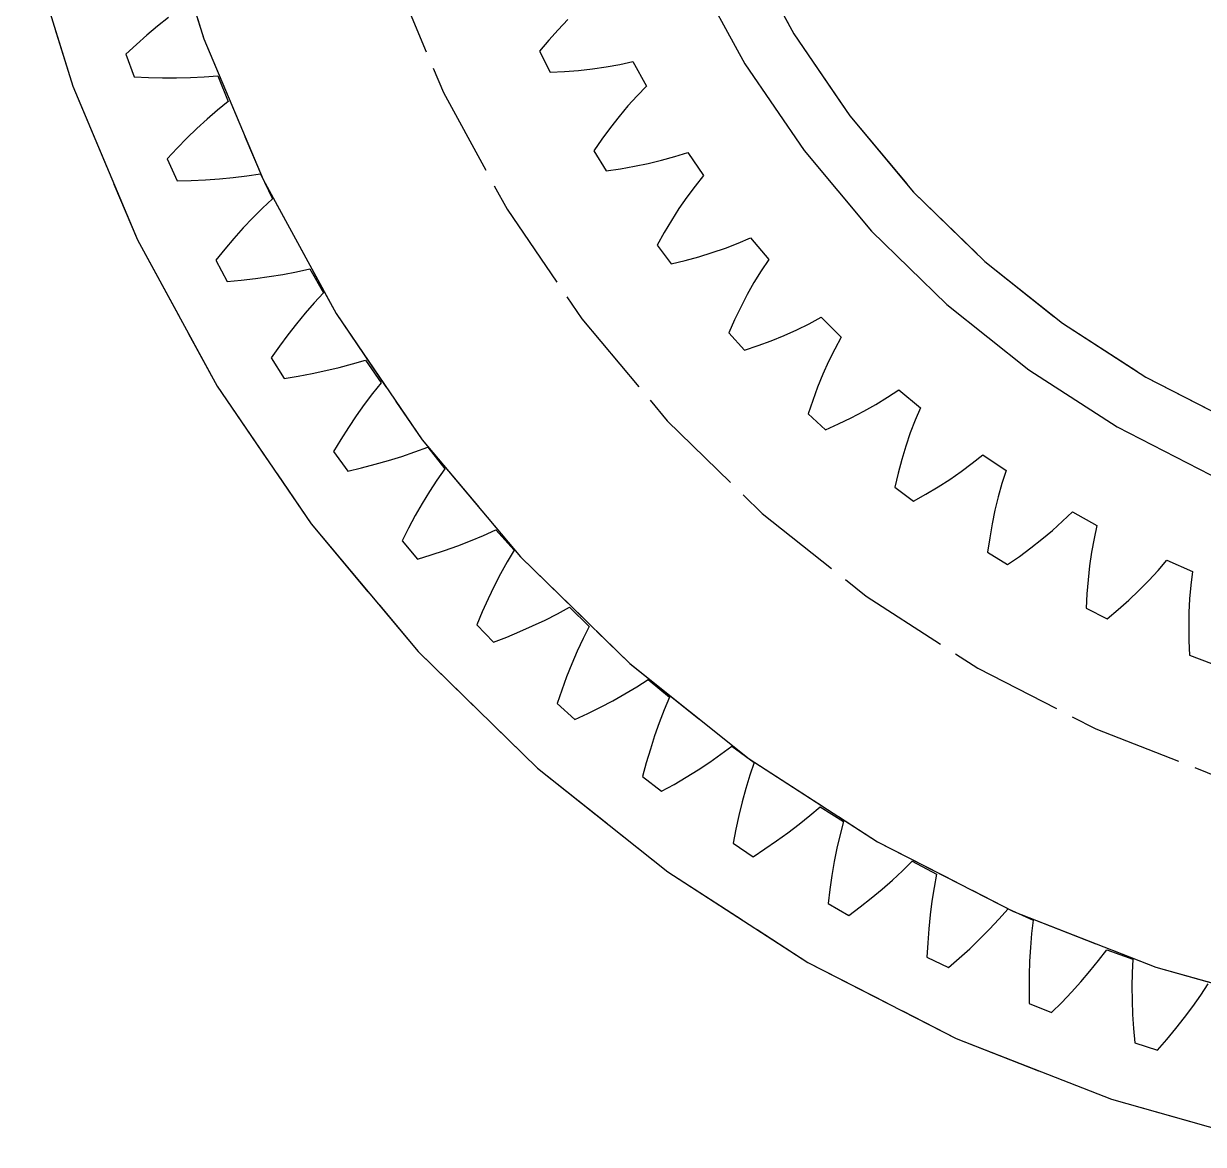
# Model space of a CAD drawing. Header units: millimetres. Extents: x -31 to 149, y -20 to 140.
# Drawn here: x -23.26 to -6.32, y 91.39 to 107.48 of the extents above; entities that cross this region are included whole.
import ezdxf

# ---------------------------------------------------------------- set-up
doc = ezdxf.new("R2010")
doc.units = ezdxf.units.MM
doc.linetypes.add('DASHED', pattern=[1.524, 1.27, -0.254])
doc.layers.add('HIDDEN', color=8, linetype='DASHED')
doc.layers.add('VISIBLE', color=7, linetype='CONTINUOUS')

msp = doc.modelspace()

# ---------------------------------------------------------------- linework, layer by layer
at = {"layer": 'HIDDEN'}
for points in [[(-21.3197, 109.36388), (-20.67324, 107.2681), (-19.82132, 105.2471), (-18.7724, 103.32097), (-17.53692, 101.50884), (-16.12714, 99.82874), (-14.55709, 98.29735), (-12.84236, 96.9299), (-11, 95.73998), (-9.04832, 94.73941), (-7.00671, 93.93814), (-4.89546, 93.34413)], [(-21.3197, 109.36388), (-20.67324, 107.2681), (-19.82132, 105.2471), (-18.7724, 103.32097), (-17.53692, 101.50884), (-16.12714, 99.82874), (-14.55709, 98.29735), (-12.84236, 96.9299), (-11, 95.73998), (-9.04832, 94.73941), (-7.00671, 93.93814), (-4.89546, 93.34413)], [(-21.3197, 109.36388), (-20.67324, 107.2681), (-19.82132, 105.2471), (-18.7724, 103.32097), (-17.53692, 101.50884), (-16.12714, 99.82874), (-14.55709, 98.29735), (-12.84236, 96.9299), (-11, 95.73998), (-9.04832, 94.73941), (-7.00671, 93.93814), (-4.89546, 93.34413)], [(-23.25785, 108.87036), (-22.55262, 106.58406), (-21.62325, 104.37933), (-20.47898, 102.2781), (-19.13118, 100.30123), (-17.59324, 98.46839), (-15.88046, 96.79779), (-14.00985, 95.30603), (-12, 94.00793), (-9.87089, 92.9164), (-7.64368, 92.04228), (-5.3405, 91.39427)], [(-23.25785, 108.87036), (-22.55262, 106.58406), (-21.62325, 104.37933), (-20.47898, 102.2781), (-19.13118, 100.30123), (-17.59324, 98.46839), (-15.88046, 96.79779), (-14.00985, 95.30603), (-12, 94.00793), (-9.87089, 92.9164), (-7.64368, 92.04228), (-5.3405, 91.39427)], [(-23.25785, 108.87036), (-22.55262, 106.58406), (-21.62325, 104.37933), (-20.47898, 102.2781), (-19.13118, 100.30123), (-17.59324, 98.46839), (-15.88046, 96.79779), (-14.00985, 95.30603), (-12, 94.00793), (-9.87089, 92.9164), (-7.64368, 92.04228), (-5.3405, 91.39427)], [(-12.88385, 108.588), (-12.20206, 107.33602), (-11.39899, 106.15814), (-10.48264, 105.06607), (-9.46211, 104.07067), (-8.34753, 103.18183), (-7.15, 102.40838), (-5.88141, 101.75801), (-4.55436, 101.23718), (-3.18205, 100.85107), (-1.77811, 100.60352), (-0.35651, 100.49699), (1.06864, 100.53253), (2.48317, 100.70979), (3.87302, 101.02701), (5.22438, 101.48105), (6.52381, 102.06737), (7.75841, 102.78017), (8.9159, 103.61235), (9.98479, 104.55564), (10.95444, 105.60068), (11.81521, 106.73706), (12.55857, 107.95351)], [(-17.97162, 108.25141), (-17.23103, 106.49451), (-16.31919, 104.82009), (-15.24516, 103.24478), (-14.01962, 101.78424), (-12.65474, 100.45297), (-11.1641, 99.26423), (-9.5625, 98.2298), (-7.86587, 97.35999), (-6.09106, 96.66343)], [(-17.97162, 108.25141), (-17.23103, 106.49451), (-16.31919, 104.82009), (-15.24516, 103.24478), (-14.01962, 101.78424), (-12.65474, 100.45297), (-11.1641, 99.26423), (-9.5625, 98.2298), (-7.86587, 97.35999), (-6.09106, 96.66343)], [(-21.17839, 107.57336), (-21.33392, 107.44882)], [(-21.17839, 107.57336), (-21.33392, 107.44882)], [(-15.44615, 107.54371), (-15.58438, 107.3973)], [(-15.44615, 107.54371), (-15.58438, 107.3973)], [(-21.33392, 107.44882), (-21.48751, 107.3193)], [(-21.33392, 107.44882), (-21.48751, 107.3193)], [(-15.58438, 107.3973), (-15.71945, 107.24501)], [(-15.58438, 107.3973), (-15.71945, 107.24501)], [(-21.48751, 107.3193), (-21.63919, 107.18501)], [(-21.48751, 107.3193), (-21.63919, 107.18501)], [(-15.71945, 107.24501), (-15.85142, 107.08714)], [(-15.71945, 107.24501), (-15.85142, 107.08714)], [(-21.63919, 107.18501), (-21.78897, 107.04617)], [(-21.63919, 107.18501), (-21.78897, 107.04617)], [(-21.78897, 107.04617), (-21.67059, 106.72093)], [(-21.78897, 107.04617), (-21.67059, 106.72093)], [(-15.85142, 107.08714), (-15.70166, 106.78638)], [(-15.85142, 107.08714), (-15.70166, 106.78638)], [(-15.09307, 106.83465), (-14.89596, 106.8631)], [(-15.09307, 106.83465), (-14.89596, 106.8631)], [(-14.89596, 106.8631), (-14.70218, 106.89833)], [(-14.89596, 106.8631), (-14.70218, 106.89833)], [(-14.70218, 106.89833), (-14.51215, 106.94095)], [(-14.70218, 106.89833), (-14.51215, 106.94095)], [(-14.51215, 106.94095), (-14.31522, 106.58739)], [(-14.51215, 106.94095), (-14.31522, 106.58739)], [(-21.67059, 106.72093), (-21.4666, 106.71084)], [(-21.67059, 106.72093), (-21.4666, 106.71084)], [(-21.4666, 106.71084), (-21.2641, 106.70547)], [(-21.4666, 106.71084), (-21.2641, 106.70547)], [(-21.2641, 106.70547), (-21.06318, 106.70498)], [(-21.2641, 106.70547), (-21.06318, 106.70498)], [(-21.06318, 106.70498), (-20.86399, 106.70955)], [(-21.06318, 106.70498), (-20.86399, 106.70955)], [(-20.86399, 106.70955), (-20.66665, 106.71945)], [(-20.86399, 106.70955), (-20.66665, 106.71945)], [(-20.66665, 106.71945), (-20.47134, 106.73499)], [(-20.66665, 106.71945), (-20.47134, 106.73499)], [(-20.47134, 106.73499), (-20.3231, 106.36807)], [(-20.47134, 106.73499), (-20.3231, 106.36807)], [(-15.70166, 106.78638), (-15.49615, 106.79655)], [(-15.70166, 106.78638), (-15.49615, 106.79655)], [(-15.49615, 106.79655), (-15.29322, 106.81256)], [(-15.49615, 106.79655), (-15.29322, 106.81256)], [(-15.29322, 106.81256), (-15.09307, 106.83465)], [(-15.29322, 106.81256), (-15.09307, 106.83465)], [(-14.31522, 106.58739), (-14.45149, 106.44826)], [(-14.31522, 106.58739), (-14.45149, 106.44826)], [(-20.3231, 106.36807), (-20.47438, 106.24358)], [(-20.3231, 106.36807), (-20.47438, 106.24358)], [(-14.45149, 106.44826), (-14.58346, 106.30206)], [(-14.45149, 106.44826), (-14.58346, 106.30206)], [(-20.47438, 106.24358), (-20.62321, 106.11361)], [(-20.47438, 106.24358), (-20.62321, 106.11361)], [(-14.58346, 106.30206), (-14.71142, 106.14944)], [(-14.58346, 106.30206), (-14.71142, 106.14944)], [(-20.62321, 106.11361), (-20.76968, 105.97853)], [(-20.62321, 106.11361), (-20.76968, 105.97853)], [(-14.71142, 106.14944), (-14.83555, 105.9909)], [(-14.71142, 106.14944), (-14.83555, 105.9909)], [(-20.91386, 105.83861), (-21.0558, 105.69407)], [(-20.91386, 105.83861), (-21.0558, 105.69407)], [(-20.76968, 105.97853), (-20.91386, 105.83861)], [(-20.76968, 105.97853), (-20.91386, 105.83861)], [(-14.83555, 105.9909), (-14.956, 105.8268)], [(-14.83555, 105.9909), (-14.956, 105.8268)], [(-21.0558, 105.69407), (-21.19554, 105.54511)], [(-21.0558, 105.69407), (-21.19554, 105.54511)], [(-14.956, 105.8268), (-15.07283, 105.65743)], [(-14.956, 105.8268), (-15.07283, 105.65743)], [(-21.19554, 105.54511), (-21.05476, 105.22892)], [(-21.19554, 105.54511), (-21.05476, 105.22892)], [(-15.07283, 105.65743), (-14.89596, 105.37176)], [(-15.07283, 105.65743), (-14.89596, 105.37176)], [(-14.29443, 105.47598), (-14.10078, 105.5225)], [(-14.29443, 105.47598), (-14.10078, 105.5225)], [(-14.10078, 105.5225), (-13.91108, 105.57546)], [(-14.10078, 105.5225), (-13.91108, 105.57546)], [(-13.91108, 105.57546), (-13.72579, 105.63543)], [(-13.91108, 105.57546), (-13.72579, 105.63543)], [(-13.72579, 105.63543), (-13.49708, 105.30155)], [(-13.72579, 105.63543), (-13.49708, 105.30155)], [(-14.89596, 105.37176), (-14.69226, 105.40085)], [(-14.89596, 105.37176), (-14.69226, 105.40085)], [(-14.69226, 105.40085), (-14.49168, 105.43552)], [(-14.69226, 105.40085), (-14.49168, 105.43552)], [(-14.49168, 105.43552), (-14.29443, 105.47598)], [(-14.49168, 105.43552), (-14.29443, 105.47598)], [(-21.05476, 105.22892), (-20.85056, 105.23309)], [(-21.05476, 105.22892), (-20.85056, 105.23309)], [(-20.85056, 105.23309), (-20.64817, 105.24186)], [(-20.85056, 105.23309), (-20.64817, 105.24186)], [(-20.64817, 105.24186), (-20.44772, 105.25538)], [(-20.64817, 105.24186), (-20.44772, 105.25538)], [(-20.44772, 105.25538), (-20.24932, 105.27384)], [(-20.44772, 105.25538), (-20.24932, 105.27384)], [(-20.24932, 105.27384), (-20.05315, 105.29748)], [(-20.24932, 105.27384), (-20.05315, 105.29748)], [(-20.05315, 105.29748), (-19.85941, 105.3266)], [(-20.05315, 105.29748), (-19.85941, 105.3266)], [(-19.85941, 105.3266), (-19.68593, 104.97093)], [(-19.85941, 105.3266), (-19.68593, 104.97093)], [(-13.49708, 105.30155), (-13.61993, 105.15044)], [(-13.49708, 105.30155), (-13.61993, 105.15044)], [(-13.73785, 104.99268), (-13.85118, 104.82892)], [(-13.73785, 104.99268), (-13.85118, 104.82892)], [(-13.61993, 105.15044), (-13.73785, 104.99268)], [(-13.61993, 105.15044), (-13.73785, 104.99268)], [(-19.82816, 104.83618), (-19.96756, 104.69615)], [(-19.82816, 104.83618), (-19.96756, 104.69615)], [(-19.68593, 104.97093), (-19.82816, 104.83618)], [(-19.68593, 104.97093), (-19.82816, 104.83618)], [(-13.85118, 104.82892), (-13.96016, 104.6596)], [(-13.85118, 104.82892), (-13.96016, 104.6596)], [(-19.96756, 104.69615), (-20.10425, 104.55118)], [(-19.96756, 104.69615), (-20.10425, 104.55118)], [(-13.96016, 104.6596), (-14.06495, 104.48508)], [(-13.96016, 104.6596), (-14.06495, 104.48508)], [(-20.10425, 104.55118), (-20.23832, 104.40154)], [(-20.10425, 104.55118), (-20.23832, 104.40154)], [(-14.06495, 104.48508), (-14.16565, 104.30565)], [(-14.06495, 104.48508), (-14.16565, 104.30565)], [(-20.23832, 104.40154), (-20.36983, 104.24746)], [(-20.23832, 104.40154), (-20.36983, 104.24746)], [(-13.18529, 104.26099), (-13.00129, 104.33123)], [(-13.18529, 104.26099), (-13.00129, 104.33123)], [(-13.00129, 104.33123), (-12.82233, 104.40804)], [(-13.00129, 104.33123), (-12.82233, 104.40804)], [(-12.82233, 104.40804), (-12.56378, 104.09668)], [(-12.82233, 104.40804), (-12.56378, 104.09668)], [(-20.36983, 104.24746), (-20.49884, 104.08911)], [(-20.36983, 104.24746), (-20.49884, 104.08911)], [(-14.16565, 104.30565), (-13.96318, 104.03753)], [(-14.16565, 104.30565), (-13.96318, 104.03753)], [(-13.5665, 104.13832), (-13.37382, 104.1968)], [(-13.5665, 104.13832), (-13.37382, 104.1968)], [(-13.37382, 104.1968), (-13.18529, 104.26099)], [(-13.37382, 104.1968), (-13.18529, 104.26099)], [(-20.49884, 104.08911), (-20.33635, 103.78351)], [(-20.49884, 104.08911), (-20.33635, 103.78351)], [(-13.96318, 104.03753), (-13.76303, 104.08529)], [(-13.96318, 104.03753), (-13.76303, 104.08529)], [(-13.76303, 104.08529), (-13.5665, 104.13832)], [(-13.76303, 104.08529), (-13.5665, 104.13832)], [(-12.56378, 104.09668), (-12.67217, 103.93488)], [(-12.56378, 104.09668), (-12.67217, 103.93488)], [(-20.13294, 103.80192), (-19.93165, 103.82478)], [(-20.13294, 103.80192), (-19.93165, 103.82478)], [(-19.93165, 103.82478), (-19.73263, 103.85226)], [(-19.93165, 103.82478), (-19.73263, 103.85226)], [(-19.73263, 103.85226), (-19.536, 103.88451)], [(-19.73263, 103.85226), (-19.536, 103.88451)], [(-19.536, 103.88451), (-19.34196, 103.92177)], [(-19.536, 103.88451), (-19.34196, 103.92177)], [(-19.34196, 103.92177), (-19.15072, 103.96434)], [(-19.34196, 103.92177), (-19.15072, 103.96434)], [(-19.15072, 103.96434), (-18.95286, 103.62163)], [(-19.15072, 103.96434), (-18.95286, 103.62163)], [(-12.67217, 103.93488), (-12.77503, 103.76692)], [(-12.67217, 103.93488), (-12.77503, 103.76692)], [(-20.33635, 103.78351), (-20.13294, 103.80192)], [(-20.33635, 103.78351), (-20.13294, 103.80192)], [(-12.77503, 103.76692), (-12.87276, 103.59339)], [(-12.77503, 103.76692), (-12.87276, 103.59339)], [(-19.08534, 103.47729), (-19.21463, 103.32788)], [(-19.08534, 103.47729), (-19.21463, 103.32788)], [(-18.95286, 103.62163), (-19.08534, 103.47729)], [(-18.95286, 103.62163), (-19.08534, 103.47729)], [(-12.87276, 103.59339), (-12.96565, 103.41474)], [(-12.87276, 103.59339), (-12.96565, 103.41474)], [(-19.21463, 103.32788), (-19.34088, 103.17373)], [(-19.21463, 103.32788), (-19.34088, 103.17373)], [(-12.96565, 103.41474), (-13.05389, 103.2313)], [(-12.96565, 103.41474), (-13.05389, 103.2313)], [(-19.34088, 103.17373), (-19.46418, 103.0151)], [(-19.34088, 103.17373), (-19.46418, 103.0151)], [(-13.05389, 103.2313), (-13.13762, 103.04334)], [(-13.05389, 103.2313), (-13.13762, 103.04334)], [(-12.15732, 103.08933), (-11.98058, 103.17625)], [(-12.15732, 103.08933), (-11.98058, 103.17625)], [(-11.98058, 103.17625), (-11.80947, 103.26924)], [(-11.98058, 103.17625), (-11.80947, 103.26924)], [(-11.80947, 103.26924), (-11.5233, 102.98307)], [(-11.80947, 103.26924), (-11.5233, 102.98307)], [(-19.46418, 103.0151), (-19.58463, 102.85222)], [(-19.46418, 103.0151), (-19.58463, 102.85222)], [(-13.13762, 103.04334), (-12.91126, 102.79505)], [(-13.13762, 103.04334), (-12.91126, 102.79505)], [(-12.52558, 102.93201), (-12.33912, 103.00802)], [(-12.52558, 102.93201), (-12.33912, 103.00802)], [(-12.33912, 103.00802), (-12.15732, 103.08933)], [(-12.33912, 103.00802), (-12.15732, 103.08933)], [(-11.5233, 102.98307), (-11.61629, 102.81196)], [(-11.5233, 102.98307), (-11.61629, 102.81196)], [(-19.58463, 102.85222), (-19.70227, 102.68526)], [(-19.58463, 102.85222), (-19.70227, 102.68526)], [(-12.91126, 102.79505), (-12.71638, 102.86107)], [(-12.91126, 102.79505), (-12.71638, 102.86107)], [(-12.71638, 102.86107), (-12.52558, 102.93201)], [(-12.71638, 102.86107), (-12.52558, 102.93201)], [(-11.61629, 102.81196), (-11.70321, 102.63522)], [(-11.61629, 102.81196), (-11.70321, 102.63522)], [(-19.70227, 102.68526), (-19.51886, 102.39174)], [(-19.70227, 102.68526), (-19.51886, 102.39174)], [(-18.53654, 102.59902), (-18.34873, 102.65483)], [(-18.53654, 102.59902), (-18.34873, 102.65483)], [(-18.34873, 102.65483), (-18.12744, 102.32676)], [(-18.34873, 102.65483), (-18.12744, 102.32676)], [(-11.70321, 102.63522), (-11.78452, 102.45342)], [(-11.70321, 102.63522), (-11.78452, 102.45342)], [(-19.31723, 102.42429), (-19.11803, 102.46114)], [(-19.31723, 102.42429), (-19.11803, 102.46114)], [(-19.11803, 102.46114), (-18.9214, 102.50243)], [(-19.11803, 102.46114), (-18.9214, 102.50243)], [(-18.9214, 102.50243), (-18.72751, 102.54832)], [(-18.9214, 102.50243), (-18.72751, 102.54832)], [(-18.72751, 102.54832), (-18.53654, 102.59902)], [(-18.72751, 102.54832), (-18.53654, 102.59902)], [(-11.78452, 102.45342), (-11.86054, 102.26696)], [(-11.78452, 102.45342), (-11.86054, 102.26696)], [(-19.51886, 102.39174), (-19.31723, 102.42429)], [(-19.51886, 102.39174), (-19.31723, 102.42429)], [(-18.12744, 102.32676), (-18.24954, 102.17353)], [(-18.12744, 102.32676), (-18.24954, 102.17353)], [(-18.24954, 102.17353), (-18.36809, 102.01546)], [(-18.24954, 102.17353), (-18.36809, 102.01546)], [(-11.86054, 102.26696), (-11.93147, 102.07616)], [(-11.86054, 102.26696), (-11.93147, 102.07616)], [(-11.02562, 102.01751), (-10.85766, 102.12037)], [(-11.02562, 102.01751), (-10.85766, 102.12037)], [(-10.85766, 102.12037), (-10.69586, 102.22876)], [(-10.85766, 102.12037), (-10.69586, 102.22876)], [(-10.69586, 102.22876), (-10.3845, 101.97021)], [(-10.69586, 102.22876), (-10.3845, 101.97021)], [(-18.36809, 102.01546), (-18.48328, 101.85288)], [(-18.36809, 102.01546), (-18.48328, 101.85288)], [(-11.93147, 102.07616), (-11.99749, 101.88128)], [(-11.93147, 102.07616), (-11.99749, 101.88128)], [(-11.19915, 101.91978), (-11.02562, 102.01751)], [(-11.19915, 101.91978), (-11.02562, 102.01751)], [(-10.3845, 101.97021), (-10.46131, 101.79125)], [(-10.3845, 101.97021), (-10.46131, 101.79125)], [(-18.48328, 101.85288), (-18.59522, 101.68604)], [(-18.48328, 101.85288), (-18.59522, 101.68604)], [(-11.99749, 101.88128), (-11.7492, 101.65492)], [(-11.99749, 101.88128), (-11.7492, 101.65492)], [(-11.56124, 101.73865), (-11.3778, 101.82689)], [(-11.56124, 101.73865), (-11.3778, 101.82689)], [(-11.3778, 101.82689), (-11.19915, 101.91978)], [(-11.3778, 101.82689), (-11.19915, 101.91978)], [(-10.46131, 101.79125), (-10.53155, 101.60725)], [(-10.46131, 101.79125), (-10.53155, 101.60725)], [(-18.59522, 101.68604), (-18.704, 101.51515)], [(-18.59522, 101.68604), (-18.704, 101.51515)], [(-11.7492, 101.65492), (-11.56124, 101.73865)], [(-11.7492, 101.65492), (-11.56124, 101.73865)], [(-10.53155, 101.60725), (-10.59574, 101.41872)], [(-10.53155, 101.60725), (-10.59574, 101.41872)], [(-18.704, 101.51515), (-18.80971, 101.34039)], [(-18.704, 101.51515), (-18.80971, 101.34039)], [(-18.80971, 101.34039), (-18.60627, 101.06038)], [(-18.80971, 101.34039), (-18.60627, 101.06038)], [(-18.018, 101.21247), (-17.82778, 101.27178)], [(-18.018, 101.21247), (-17.82778, 101.27178)], [(-17.82778, 101.27178), (-17.64081, 101.33568)], [(-17.82778, 101.27178), (-17.64081, 101.33568)], [(-17.64081, 101.33568), (-17.45735, 101.40446)], [(-17.64081, 101.33568), (-17.45735, 101.40446)], [(-17.45735, 101.40446), (-17.21372, 101.09262)], [(-17.45735, 101.40446), (-17.21372, 101.09262)], [(-10.59574, 101.41872), (-10.65423, 101.22604)], [(-10.59574, 101.41872), (-10.65423, 101.22604)], [(-9.6421, 101.17261), (-9.49099, 101.29546)], [(-9.6421, 101.17261), (-9.49099, 101.29546)], [(-9.49099, 101.29546), (-9.15711, 101.06675)], [(-9.49099, 101.29546), (-9.15711, 101.06675)], [(-18.60627, 101.06038), (-18.40741, 101.10692)], [(-18.60627, 101.06038), (-18.40741, 101.10692)], [(-18.40741, 101.10692), (-18.21126, 101.15757)], [(-18.40741, 101.10692), (-18.21126, 101.15757)], [(-18.21126, 101.15757), (-18.018, 101.21247)], [(-18.21126, 101.15757), (-18.018, 101.21247)], [(-10.65423, 101.22604), (-10.70725, 101.02951)], [(-10.65423, 101.22604), (-10.70725, 101.02951)], [(-9.79986, 101.05469), (-9.6421, 101.17261)], [(-9.79986, 101.05469), (-9.6421, 101.17261)], [(-17.32483, 100.93125), (-17.43207, 100.76529)], [(-17.32483, 100.93125), (-17.43207, 100.76529)], [(-17.21372, 101.09262), (-17.32483, 100.93125)], [(-17.21372, 101.09262), (-17.32483, 100.93125)], [(-10.70725, 101.02951), (-10.75501, 100.82936)], [(-10.70725, 101.02951), (-10.75501, 100.82936)], [(-10.13294, 100.83238), (-9.96362, 100.94136)], [(-10.13294, 100.83238), (-9.96362, 100.94136)], [(-9.96362, 100.94136), (-9.79986, 101.05469)], [(-9.96362, 100.94136), (-9.79986, 101.05469)], [(-9.15711, 101.06675), (-9.21708, 100.88146)], [(-9.15711, 101.06675), (-9.21708, 100.88146)], [(-17.43207, 100.76529), (-17.53563, 100.59507)], [(-17.43207, 100.76529), (-17.53563, 100.59507)], [(-10.75501, 100.82936), (-10.48689, 100.62689)], [(-10.75501, 100.82936), (-10.48689, 100.62689)], [(-10.30746, 100.7276), (-10.13294, 100.83238)], [(-10.30746, 100.7276), (-10.13294, 100.83238)], [(-9.21708, 100.88146), (-9.27004, 100.69176)], [(-9.21708, 100.88146), (-9.27004, 100.69176)], [(-17.53563, 100.59507), (-17.63566, 100.42083)], [(-17.53563, 100.59507), (-17.63566, 100.42083)], [(-10.48689, 100.62689), (-10.30746, 100.7276)], [(-10.48689, 100.62689), (-10.30746, 100.7276)], [(-9.27004, 100.69176), (-9.31656, 100.49812)], [(-9.27004, 100.69176), (-9.31656, 100.49812)], [(-17.63566, 100.42083), (-17.73226, 100.24277)], [(-17.63566, 100.42083), (-17.73226, 100.24277)], [(-9.31656, 100.49812), (-9.35702, 100.30086)], [(-9.31656, 100.49812), (-9.35702, 100.30086)], [(-8.34428, 100.34105), (-8.20515, 100.47732)], [(-8.34428, 100.34105), (-8.20515, 100.47732)], [(-8.20515, 100.47732), (-7.85159, 100.28039)], [(-8.20515, 100.47732), (-7.85159, 100.28039)], [(-9.35702, 100.30086), (-9.39169, 100.10028)], [(-9.35702, 100.30086), (-9.39169, 100.10028)], [(-8.49049, 100.20908), (-8.34428, 100.34105)], [(-8.49049, 100.20908), (-8.34428, 100.34105)], [(-7.85159, 100.28039), (-7.89421, 100.09036)], [(-7.85159, 100.28039), (-7.89421, 100.09036)], [(-17.73226, 100.24277), (-17.82552, 100.06106)], [(-17.73226, 100.24277), (-17.82552, 100.06106)], [(-16.84119, 100.06111), (-16.65913, 100.1379)], [(-16.84119, 100.06111), (-16.65913, 100.1379)], [(-16.65913, 100.1379), (-16.48092, 100.2193)], [(-16.65913, 100.1379), (-16.48092, 100.2193)], [(-16.48092, 100.2193), (-16.21613, 99.92522)], [(-16.48092, 100.2193), (-16.21613, 99.92522)], [(-9.39169, 100.10028), (-9.42078, 99.89658)], [(-9.39169, 100.10028), (-9.42078, 99.89658)], [(-8.80164, 99.95699), (-8.6431, 100.08112)], [(-8.80164, 99.95699), (-8.6431, 100.08112)], [(-8.6431, 100.08112), (-8.49049, 100.20908)], [(-8.6431, 100.08112), (-8.49049, 100.20908)], [(-7.89421, 100.09036), (-7.92944, 99.89658)], [(-7.89421, 100.09036), (-7.92944, 99.89658)], [(-17.82552, 100.06106), (-17.60304, 99.79592)], [(-17.82552, 100.06106), (-17.60304, 99.79592)], [(-17.4079, 99.85622), (-17.21578, 99.92043)], [(-17.4079, 99.85622), (-17.21578, 99.92043)], [(-17.21578, 99.92043), (-17.02681, 99.98868)], [(-17.21578, 99.92043), (-17.02681, 99.98868)], [(-17.02681, 99.98868), (-16.84119, 100.06111)], [(-17.02681, 99.98868), (-16.84119, 100.06111)], [(-16.21613, 99.92522), (-16.31571, 99.75649)], [(-16.21613, 99.92522), (-16.31571, 99.75649)], [(-8.96574, 99.83654), (-8.80164, 99.95699)], [(-8.96574, 99.83654), (-8.80164, 99.95699)], [(-17.60304, 99.79592), (-17.4079, 99.85622)], [(-17.60304, 99.79592), (-17.4079, 99.85622)], [(-16.31571, 99.75649), (-16.41111, 99.58346)], [(-16.31571, 99.75649), (-16.41111, 99.58346)], [(-9.42078, 99.89658), (-9.13511, 99.71971)], [(-9.42078, 99.89658), (-9.13511, 99.71971)], [(-9.13511, 99.71971), (-8.96574, 99.83654)], [(-9.13511, 99.71971), (-8.96574, 99.83654)], [(-7.92944, 99.89658), (-7.9579, 99.69947)], [(-7.92944, 99.89658), (-7.9579, 99.69947)], [(-6.97527, 99.63278), (-6.84931, 99.78131)], [(-6.97527, 99.63278), (-6.84931, 99.78131)], [(-6.84931, 99.78131), (-6.47908, 99.61784)], [(-6.84931, 99.78131), (-6.47908, 99.61784)], [(-16.41111, 99.58346), (-16.50255, 99.40643)], [(-16.41111, 99.58346), (-16.50255, 99.40643)], [(-7.9579, 99.69947), (-7.97998, 99.49932)], [(-7.9579, 99.69947), (-7.97998, 99.49932)], [(-7.10867, 99.48789), (-6.97527, 99.63278)], [(-7.10867, 99.48789), (-6.97527, 99.63278)], [(-6.47908, 99.61784), (-6.50399, 99.42469)], [(-6.47908, 99.61784), (-6.50399, 99.42469)], [(-16.50255, 99.40643), (-16.59018, 99.22563)], [(-16.50255, 99.40643), (-16.59018, 99.22563)], [(-7.97998, 99.49932), (-7.99599, 99.2964)], [(-7.97998, 99.49932), (-7.99599, 99.2964)], [(-7.24883, 99.3464), (-7.10867, 99.48789)], [(-7.24883, 99.3464), (-7.10867, 99.48789)], [(-6.50399, 99.42469), (-6.52119, 99.22849)], [(-6.50399, 99.42469), (-6.52119, 99.22849)], [(-7.99599, 99.2964), (-8.00616, 99.09089)], [(-7.99599, 99.2964), (-8.00616, 99.09089)], [(-7.39524, 99.20816), (-7.24883, 99.3464)], [(-7.39524, 99.20816), (-7.24883, 99.3464)], [(-16.59018, 99.22563), (-16.67412, 99.04127)], [(-16.59018, 99.22563), (-16.67412, 99.04127)], [(-15.5963, 99.01152), (-15.4242, 99.10515)], [(-15.5963, 99.01152), (-15.4242, 99.10515)], [(-15.4242, 99.10515), (-15.13953, 98.83026)], [(-15.4242, 99.10515), (-15.13953, 98.83026)], [(-8.00616, 99.09089), (-7.7054, 98.94112)], [(-8.00616, 99.09089), (-7.7054, 98.94112)], [(-7.7054, 98.94112), (-7.54753, 99.07309)], [(-7.7054, 98.94112), (-7.54753, 99.07309)], [(-7.54753, 99.07309), (-7.39524, 99.20816)], [(-7.54753, 99.07309), (-7.39524, 99.20816)], [(-6.52119, 99.22849), (-6.53134, 99.02959)], [(-6.52119, 99.22849), (-6.53134, 99.02959)], [(-16.67412, 99.04127), (-16.75448, 98.8535)], [(-16.67412, 99.04127), (-16.75448, 98.8535)], [(-15.95267, 98.83701), (-15.77255, 98.92221)], [(-15.95267, 98.83701), (-15.77255, 98.92221)], [(-15.77255, 98.92221), (-15.5963, 99.01152)], [(-15.77255, 98.92221), (-15.5963, 99.01152)], [(-6.53134, 99.02959), (-6.53486, 98.82826)], [(-6.53134, 99.02959), (-6.53486, 98.82826)], [(-16.75448, 98.8535), (-16.51405, 98.60453)], [(-16.75448, 98.8535), (-16.51405, 98.60453)], [(-16.32359, 98.67829), (-16.13641, 98.75575)], [(-16.32359, 98.67829), (-16.13641, 98.75575)], [(-16.13641, 98.75575), (-15.95267, 98.83701)], [(-16.13641, 98.75575), (-15.95267, 98.83701)], [(-15.13953, 98.83026), (-15.22711, 98.65499)], [(-15.13953, 98.83026), (-15.22711, 98.65499)], [(-6.53486, 98.82826), (-6.53208, 98.62472)], [(-6.53486, 98.82826), (-6.53208, 98.62472)], [(-16.51405, 98.60453), (-16.32359, 98.67829)], [(-16.51405, 98.60453), (-16.32359, 98.67829)], [(-15.22711, 98.65499), (-15.3102, 98.47573)], [(-15.22711, 98.65499), (-15.3102, 98.47573)], [(-6.53208, 98.62472), (-6.52324, 98.41915)], [(-6.53208, 98.62472), (-6.52324, 98.41915)], [(-15.3102, 98.47573), (-15.38907, 98.29275)], [(-15.3102, 98.47573), (-15.38907, 98.29275)], [(-6.52324, 98.41915), (-6.20995, 98.29778)], [(-6.52324, 98.41915), (-6.20995, 98.29778)], [(-15.38907, 98.29275), (-15.46387, 98.10628)], [(-15.38907, 98.29275), (-15.46387, 98.10628)], [(-15.46387, 98.10628), (-15.53475, 97.91651)], [(-15.46387, 98.10628), (-15.53475, 97.91651)], [(-14.45748, 97.96202), (-14.29233, 98.06743)], [(-14.45748, 97.96202), (-14.29233, 98.06743)], [(-14.29233, 98.06743), (-13.98918, 97.81306)], [(-14.29233, 98.06743), (-13.98918, 97.81306)], [(-15.53475, 97.91651), (-15.60182, 97.7236)], [(-15.53475, 97.91651), (-15.60182, 97.7236)], [(-14.62707, 97.86064), (-14.45748, 97.96202)], [(-14.62707, 97.86064), (-14.45748, 97.96202)], [(-15.60182, 97.7236), (-15.34461, 97.492)], [(-15.60182, 97.7236), (-15.34461, 97.492)], [(-14.97843, 97.66919), (-14.80081, 97.76308)], [(-14.97843, 97.66919), (-14.80081, 97.76308)], [(-14.80081, 97.76308), (-14.62707, 97.86064)], [(-14.80081, 97.76308), (-14.62707, 97.86064)], [(-13.98918, 97.81306), (-14.06431, 97.63211)], [(-13.98918, 97.81306), (-14.06431, 97.63211)], [(-15.34461, 97.492), (-15.15976, 97.57886)], [(-15.34461, 97.492), (-15.15976, 97.57886)], [(-15.15976, 97.57886), (-14.97843, 97.66919)], [(-15.15976, 97.57886), (-14.97843, 97.66919)], [(-14.06431, 97.63211), (-14.13471, 97.44749)], [(-14.06431, 97.63211), (-14.13471, 97.44749)], [(-14.13471, 97.44749), (-14.20061, 97.25946)], [(-14.13471, 97.44749), (-14.20061, 97.25946)], [(-14.20061, 97.25946), (-14.26223, 97.06822)], [(-14.20061, 97.25946), (-14.26223, 97.06822)], [(-14.26223, 97.06822), (-14.3197, 96.87397)], [(-14.26223, 97.06822), (-14.3197, 96.87397)], [(-13.24822, 96.99451), (-13.09083, 97.11119)], [(-13.24822, 96.99451), (-13.09083, 97.11119)], [(-13.09083, 97.11119), (-12.77068, 96.87858)], [(-13.09083, 97.11119), (-12.77068, 96.87858)], [(-14.3197, 96.87397), (-14.37314, 96.67685)], [(-14.3197, 96.87397), (-14.37314, 96.67685)], [(-13.57684, 96.77211), (-13.41033, 96.88155)], [(-13.57684, 96.77211), (-13.41033, 96.88155)], [(-13.41033, 96.88155), (-13.24822, 96.99451)], [(-13.41033, 96.88155), (-13.24822, 96.99451)], [(-12.77068, 96.87858), (-12.833, 96.69284)], [(-12.77068, 96.87858), (-12.833, 96.69284)], [(-13.74748, 96.66606), (-13.57684, 96.77211)], [(-13.74748, 96.66606), (-13.57684, 96.77211)], [(-12.833, 96.69284), (-12.89034, 96.50376)], [(-12.833, 96.69284), (-12.89034, 96.50376)], [(-14.37314, 96.67685), (-14.1004, 96.46376)], [(-14.37314, 96.67685), (-14.1004, 96.46376)], [(-14.1004, 96.46376), (-13.92206, 96.5633)], [(-14.1004, 96.46376), (-13.92206, 96.5633)], [(-13.92206, 96.5633), (-13.74748, 96.66606)], [(-13.92206, 96.5633), (-13.74748, 96.66606)], [(-12.89034, 96.50376), (-12.94297, 96.31158)], [(-12.89034, 96.50376), (-12.94297, 96.31158)], [(-12.94297, 96.31158), (-12.9911, 96.11652)], [(-12.94297, 96.31158), (-12.9911, 96.11652)], [(-11.97442, 96.11372), (-11.82555, 96.24109)], [(-11.97442, 96.11372), (-11.82555, 96.24109)], [(-11.82555, 96.24109), (-11.48995, 96.03138)], [(-11.82555, 96.24109), (-11.48995, 96.03138)], [(-12.9911, 96.11652), (-13.03488, 95.91873)], [(-12.9911, 96.11652), (-13.03488, 95.91873)], [(-12.12826, 95.98972), (-11.97442, 96.11372)], [(-12.12826, 95.98972), (-11.97442, 96.11372)], [(-11.48995, 96.03138), (-11.53917, 95.84174)], [(-11.48995, 96.03138), (-11.53917, 95.84174)], [(-13.03488, 95.91873), (-13.07444, 95.71836)], [(-13.03488, 95.91873), (-13.07444, 95.71836)], [(-12.44956, 95.75124), (-12.28672, 95.86893)], [(-12.44956, 95.75124), (-12.28672, 95.86893)], [(-12.28672, 95.86893), (-12.12826, 95.98972)], [(-12.28672, 95.86893), (-12.12826, 95.98972)], [(-13.07444, 95.71836), (-12.7875, 95.52481)], [(-13.07444, 95.71836), (-12.7875, 95.52481)], [(-12.61654, 95.63656), (-12.44956, 95.75124)], [(-12.61654, 95.63656), (-12.44956, 95.75124)], [(-11.53917, 95.84174), (-11.58318, 95.64912)], [(-11.53917, 95.84174), (-11.58318, 95.64912)], [(-12.7875, 95.52481), (-12.61654, 95.63656)], [(-12.7875, 95.52481), (-12.61654, 95.63656)], [(-11.58318, 95.64912), (-11.62228, 95.45374)], [(-11.58318, 95.64912), (-11.62228, 95.45374)], [(-11.62228, 95.45374), (-11.65668, 95.2558)], [(-11.62228, 95.45374), (-11.65668, 95.2558)], [(-10.64228, 95.32393), (-10.50266, 95.46137)], [(-10.64228, 95.32393), (-10.50266, 95.46137)], [(-10.50266, 95.46137), (-10.15325, 95.27559)], [(-10.50266, 95.46137), (-10.15325, 95.27559)], [(-11.65668, 95.2558), (-11.68656, 95.05544)], [(-11.65668, 95.2558), (-11.68656, 95.05544)], [(-10.93675, 95.05795), (-10.7871, 95.1895)], [(-10.93675, 95.05795), (-10.7871, 95.1895)], [(-10.7871, 95.1895), (-10.64228, 95.32393)], [(-10.7871, 95.1895), (-10.64228, 95.32393)], [(-10.15325, 95.27559), (-10.18912, 95.08298)], [(-10.15325, 95.27559), (-10.18912, 95.08298)], [(-11.68656, 95.05544), (-11.71205, 94.85279)], [(-11.68656, 95.05544), (-11.71205, 94.85279)], [(-11.09098, 94.92919), (-10.93675, 95.05795)], [(-11.09098, 94.92919), (-10.93675, 95.05795)], [(-10.18912, 95.08298), (-10.21959, 94.88775)], [(-10.18912, 95.08298), (-10.21959, 94.88775)], [(-11.71205, 94.85279), (-11.4123, 94.67974)], [(-11.71205, 94.85279), (-11.4123, 94.67974)], [(-11.24956, 94.80313), (-11.09098, 94.92919)], [(-11.24956, 94.80313), (-11.09098, 94.92919)], [(-10.21959, 94.88775), (-10.24496, 94.69012)], [(-10.21959, 94.88775), (-10.24496, 94.69012)], [(-11.4123, 94.67974), (-11.24956, 94.80313)], [(-11.4123, 94.67974), (-11.24956, 94.80313)], [(-10.24496, 94.69012), (-10.26547, 94.49026)], [(-10.24496, 94.69012), (-10.26547, 94.49026)], [(-9.2583, 94.62898), (-9.1286, 94.77583)], [(-9.2583, 94.62898), (-9.1286, 94.77583)], [(-9.1286, 94.77583), (-8.76709, 94.61487)], [(-9.1286, 94.77583), (-8.76709, 94.61487)], [(-9.39338, 94.48478), (-9.2583, 94.62898)], [(-9.39338, 94.48478), (-9.2583, 94.62898)], [(-8.76709, 94.61487), (-8.78943, 94.42023)], [(-8.76709, 94.61487), (-8.78943, 94.42023)], [(-10.26547, 94.49026), (-10.2813, 94.2883)], [(-10.26547, 94.49026), (-10.2813, 94.2883)], [(-9.67836, 94.20391), (-9.53349, 94.34312)], [(-9.67836, 94.20391), (-9.53349, 94.34312)], [(-9.53349, 94.34312), (-9.39338, 94.48478)], [(-9.53349, 94.34312), (-9.39338, 94.48478)], [(-8.78943, 94.42023), (-8.80621, 94.22336)], [(-8.78943, 94.42023), (-8.80621, 94.22336)], [(-10.2813, 94.2883), (-10.29259, 94.08437)], [(-10.2813, 94.2883), (-10.29259, 94.08437)], [(-9.82776, 94.0671), (-9.67836, 94.20391)], [(-9.82776, 94.0671), (-9.67836, 94.20391)], [(-8.80621, 94.22336), (-8.81773, 94.02444)], [(-8.80621, 94.22336), (-8.81773, 94.02444)], [(-7.82921, 94.03227), (-7.71007, 94.18781)], [(-7.82921, 94.03227), (-7.71007, 94.18781)], [(-7.71007, 94.18781), (-7.33821, 94.05247)], [(-7.71007, 94.18781), (-7.33821, 94.05247)], [(-10.29259, 94.08437), (-9.98151, 93.93265)], [(-10.29259, 94.08437), (-9.98151, 93.93265)], [(-9.98151, 93.93265), (-9.82776, 94.0671)], [(-9.98151, 93.93265), (-9.82776, 94.0671)], [(-8.81773, 94.02444), (-8.82425, 93.82363)], [(-8.81773, 94.02444), (-8.82425, 93.82363)], [(-7.9539, 93.879), (-7.82921, 94.03227)], [(-7.9539, 93.879), (-7.82921, 94.03227)], [(-7.33821, 94.05247), (-7.34692, 93.85674)], [(-7.33821, 94.05247), (-7.34692, 93.85674)], [(-8.82425, 93.82363), (-8.82595, 93.62106)], [(-8.82425, 93.82363), (-8.82595, 93.62106)], [(-8.08379, 93.72791), (-7.9539, 93.879)], [(-8.08379, 93.72791), (-7.9539, 93.879)], [(-7.34692, 93.85674), (-7.34992, 93.65917)], [(-7.34692, 93.85674), (-7.34992, 93.65917)], [(-8.2186, 93.57893), (-8.08379, 93.72791)], [(-8.2186, 93.57893), (-8.08379, 93.72791)], [(-7.34992, 93.65917), (-7.34754, 93.45994)], [(-7.34992, 93.65917), (-7.34754, 93.45994)], [(-6.36197, 93.53671), (-6.25398, 93.70018)], [(-6.36197, 93.53671), (-6.25398, 93.70018)], [(-8.82595, 93.62106), (-8.82299, 93.41684)], [(-8.82595, 93.62106), (-8.82299, 93.41684)], [(-8.35809, 93.43203), (-8.2186, 93.57893)], [(-8.35809, 93.43203), (-8.2186, 93.57893)], [(-6.47567, 93.37511), (-6.36197, 93.53671)], [(-6.47567, 93.37511), (-6.36197, 93.53671)], [(-8.82299, 93.41684), (-8.50208, 93.28719)], [(-8.82299, 93.41684), (-8.50208, 93.28719)], [(-8.50208, 93.28719), (-8.35809, 93.43203)], [(-8.50208, 93.28719), (-8.35809, 93.43203)], [(-7.34754, 93.45994), (-7.34004, 93.25916)], [(-7.34754, 93.45994), (-7.34004, 93.25916)], [(-6.5947, 93.21532), (-6.47567, 93.37511)], [(-6.5947, 93.21532), (-6.47567, 93.37511)], [(-7.34004, 93.25916), (-7.3276, 93.05697)], [(-7.34004, 93.25916), (-7.3276, 93.05697)], [(-6.71879, 93.05731), (-6.5947, 93.21532)], [(-6.71879, 93.05731), (-6.5947, 93.21532)], [(-7.3276, 93.05697), (-7.3104, 92.85345)], [(-7.3276, 93.05697), (-7.3104, 92.85345)], [(-6.8477, 92.90104), (-6.71879, 93.05731)], [(-6.8477, 92.90104), (-6.71879, 93.05731)], [(-7.3104, 92.85345), (-6.98123, 92.7465)], [(-7.3104, 92.85345), (-6.98123, 92.7465)], [(-6.98123, 92.7465), (-6.8477, 92.90104)], [(-6.98123, 92.7465), (-6.8477, 92.90104)]]:
    msp.add_lwpolyline(points, dxfattribs=at)
at = {"layer": 'VISIBLE'}
for points in [[(-21.3197, 109.36388), (-20.67324, 107.2681), (-19.82132, 105.2471), (-18.7724, 103.32097), (-17.53692, 101.50884), (-16.12714, 99.82874), (-14.55709, 98.29735), (-12.84236, 96.9299), (-11, 95.73998), (-9.04832, 94.73941), (-7.00671, 93.93814), (-4.89546, 93.34413)], [(-23.25785, 108.87036), (-22.55262, 106.58406), (-21.62325, 104.37933), (-20.47898, 102.2781), (-19.13118, 100.30123), (-17.59324, 98.46839), (-15.88046, 96.79779), (-14.00985, 95.30603), (-12, 94.00793), (-9.87089, 92.9164), (-7.64368, 92.04228), (-5.3405, 91.39427)], [(-12.88385, 108.588), (-12.20206, 107.33602), (-11.39899, 106.15814), (-10.48264, 105.06607), (-9.46211, 104.07067), (-8.34753, 103.18183), (-7.15, 102.40838), (-5.88141, 101.75801), (-4.55436, 101.23718), (-3.18205, 100.85107), (-1.77811, 100.60352), (-0.35651, 100.49699), (1.06864, 100.53253), (2.48317, 100.70979), (3.87302, 101.02701), (5.22438, 101.48105), (6.52381, 102.06737), (7.75841, 102.78017), (8.9159, 103.61235), (9.98479, 104.55564), (10.95444, 105.60068), (11.81521, 106.73706), (12.55857, 107.95351)], [(-13.62649, 108.23037), (-12.9054, 106.90622), (-12.05604, 105.66044), (-11.08687, 104.50543), (-10.00751, 103.45265), (-8.82869, 102.51258), (-7.56213, 101.69454), (-6.22041, 101.00669), (-4.81688, 100.45584), (-3.36547, 100.04747), (-1.88061, 99.78565), (-0.37706, 99.67298), (1.13024, 99.71057), (2.6263, 99.89805), (4.09626, 100.23356), (5.52551, 100.71376), (6.89985, 101.33388), (8.20561, 102.08777), (9.42982, 102.96791), (10.56032, 103.96558), (11.58586, 105.07085), (12.49625, 106.27274), (13.28245, 107.5593)]]:
    msp.add_lwpolyline(points, dxfattribs=at)

doc.saveas('drawing.dxf')
